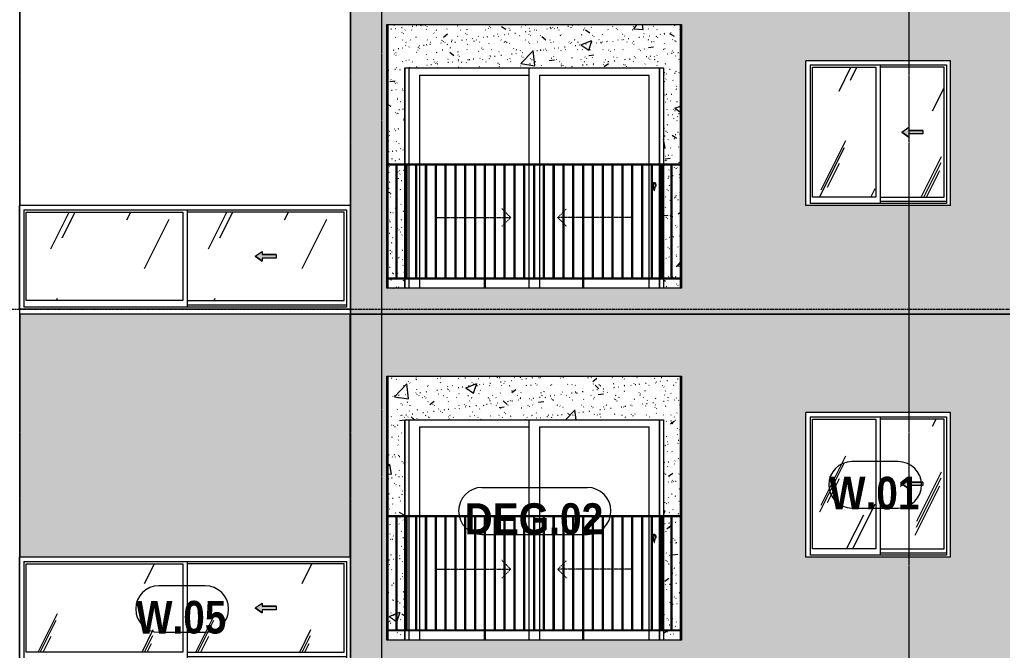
# Model space of a CAD drawing. Header units: millimetres. Extents: x 9199 to 175431, y -4466 to 35300.
# Drawn here: x 144101 to 153601, y 15900 to 21997 of the extents above; entities that cross this region are included whole.
import ezdxf

# ---------------------------------------------------------------- set-up
doc = ezdxf.new("R2010")
doc.units = ezdxf.units.MM
for name, pattern in [('1 NÉT CALL OUT', [6, 3, -3]), ('Centre', [31.75, 6.35, -4.7625, 15.875, -4.7625]), ('Dash', [6, 3, -3]), ('Grid Line', [22.225, 12.7, -3.175, 3.175, -3.175])]:
    doc.linetypes.add(name, pattern=pattern)
for name, color, linetype, lineweight in [('0-2', 250, 'Continuous', 5), ('A-DETL-GENF', 92, 'Continuous', 9), ('A-DETL-GENF-1', 92, '1 NÉT CALL OUT', 9), ('A-DOOR', 31, 'Continuous', 9), ('A-DOOR-FRAM', 31, 'Continuous', 9), ('A-DOOR-HDLN', 31, 'Dash', 18), ('A-DOOR-IDEN', 31, 'Continuous', 9), ('A-FLOR-HRAL', 11, 'Continuous', 9), ('A-FLOR-LEVL-2', 51, 'Centre', 9), ('A-GLAZ', 151, 'Continuous', 9), ('A-GLAZ-3', 7, '1 NÉT CALL OUT', 9), ('A-GLAZ-IDEN', 152, 'Continuous', 9), ('A-WALL', 113, 'Continuous', 9), ('A-WALL-PATT', 111, 'Continuous', 9), ('A-WALL-PATT-1', 9, 'Continuous', 9), ('A-WALL-PATT-2', 111, 'Continuous', 5), ('I-WALL', 2, 'Continuous', 9), ('I-WALL-1', 7, 'Continuous', 9), ('S-GRID-1', 1, 'Grid Line', 9)]:
    doc.layers.add(name, color=color, linetype=linetype, lineweight=lineweight)
doc.styles.add('Arial_B_1', font='arialbd.ttf', dxfattribs={"width": 0.85, "height": 315})
doc.styles.add('Arial_B_2', font='arialbd.ttf', dxfattribs={"width": 0.9, "height": 300})
pattern_1 = [(50, (-51555.6, 1200), (1093.104, -95.634), [114.3, -1257.3]), (355, (-51555.6, 1200), (-211.457, 1146.34), [91.44, -1005.84]), (100.451, (-51464.5, 1192), (881.656, 1050.7), [97.14, -1068.54]), (46.184, (-51555.6, 1504.8), (1626.475, -252.257), [171.45, -1885.95]), (96.636, (-51420, 1483.8), (1424.42, 1484.565), [145.71, -1602.81]), (351.184, (-51555.6, 1504.8), (1424.43, 1484.55), [137.16, -1508.76]), (21, (-51403.2, 1428.6), (909.686, -613.59), [114.3, -1257.3]), (326, (-51403.2, 1428.6), (370.812, 1105.13), [91.44, -1005.84]), (71.451, (-51327.4, 1377.5), (1280.503, 491.528), [97.14, -1068.54]), (37.5, (-51555.58, 1200), (18.5313, 507.3303), [50.292, -943.356, 50.292, -970.788, -1009.65]), (37.5, (-51555.58, 1200), (18.5313, 507.3303), [-2014.728, 50.292, -959.358]), (7.5, (-51555.6, 1200), (400.918, 601.084), [50.292, -531.876, 50.292, -920.496, -384.81]), (7.5, (-51555.6, 1200), (400.918, 601.084), [-1552.956, 50.292, -334.518]), (327.5, (-51895.43, 1200), (813.545, -34.3737), [50.292, -330.708, 50.292, -1138.428, -1577.34]), (327.5, (-51895.43, 1200), (813.545, -34.3737), [-1569.72, 50.292, -1527.048]), (317.5, (-52047.8, 1200), (888.775, 152.56), [50.292, -445.008, 50.292, -739.14, -1120.14]), (317.5, (-52047.8, 1200), (888.775, 152.56), [-1284.732, 50.292, -1069.848])]
pattern_2 = [(37.5, (-51555.58, 1200), (-4.79953, 146.8239), [5.029, -110.795, 5.029, -124.511, -123.825]), (37.5, (-51555.58, 1200), (-4.79953, 146.8239), [-245.364, 5.029, -118.796]), (7.5, (-51555.58, 1200), (134.8574, 215.0472), [5.029, -57.455, 5.029, -99.365, -40.005]), (7.5, (-51555.58, 1200), (134.8574, 215.0472), [-166.878, 5.029, -34.976]), (327.5, (-51649.3, 1200), (237.29776, 0.4316), [5.029, -33.071, 5.029, -132.131, -179.07]), (327.5, (-51649.3, 1200), (237.29776, 0.4316), [-175.26, 5.029, -174.041]), (317.5, (-51649.3, 1200), (229.067, 66.8792), [5.029, -14.021, 5.029, -84.887, -102.87]), (317.5, (-51649.3, 1200), (229.067, 66.8792), [-108.966, 5.029, -97.841])]
pattern_3 = [(63.435, (-49765.3, 1304.34), (-0.001, 1524.001), [532.46, -2875.304]), (63.435, (-51289.3, 1304.34), (-0.001, 1524.001), [532.46, -2875.304]), (63.435, (-49035.8, 1598.8), (-0.001, 1524.001), [532.46, -2875.304]), (63.435, (-50559.8, 1598.8), (-0.001, 1524.001), [532.46, -2875.304]), (63.435, (-49146.2, 1494.84), (-0.001, 1524.001), [532.46, -2875.304]), (63.435, (-50670.2, 1494.84), (-0.001, 1524.001), [532.46, -2875.304]), (63.435, (-49258.75, 2090.1), (-0.001, 1524.001), [258.8, -3148.965]), (63.435, (-50782.75, 2090.1), (-0.001, 1524.001), [258.8, -3148.965]), (63.435, (-49332.36, 1997.95), (-0.001, 1524.001), [532.46, -2875.304]), (63.435, (-50856.36, 1997.95), (-0.001, 1524.001), [532.46, -2875.304]), (63.435, (-49319.4, 2064.1), (-0.001, 1524.001), [532.46, -2875.304]), (63.435, (-50843.4, 2064.1), (-0.001, 1524.001), [532.46, -2875.304]), (63.435, (-49934.2, 1773.94), (-0.001, 1524.001), [532.46, -2875.304]), (63.435, (-51458.2, 1773.94), (-0.001, 1524.001), [532.46, -2875.304]), (63.435, (-49921.24, 1851.9), (-0.001, 1524.001), [532.46, -2875.304]), (63.435, (-51445.24, 1851.9), (-0.001, 1524.001), [532.46, -2875.304]), (63.435, (-49917.74, 1908.1), (-0.001, 1524.001), [532.46, -2875.304]), (63.435, (-51441.74, 1908.1), (-0.001, 1524.001), [532.46, -2875.304])]

# ---------------------------------------------------------------- blocks, each defined once
blk = doc.blocks.new('NCV_TKTC_TANG 6 - 8_rvt-6-TKCS_MẶT ĐỨNG HƯỚNG TÂY')
at = {"layer": 'A-WALL-PATT-1'}
h = blk.add_hatch(dxfattribs=at)
h.set_pattern_fill('FP_19', color=256, style=0, pattern_type=2)
h.set_pattern_definition(pattern_1)
h.paths.add_polyline_path([(-33476.9, 19400), (-33313.1, 19400), (-33313.1, 19490), (-33476.9, 19490), (-33476.9, 19407)])
h.paths.add_polyline_path([(-30651.9, 19400), (-30646.9, 19400), (-30646.9, 19490), (-30813.1, 19490), (-30813.1, 19400), (-30657.9, 19400)])
h.paths.add_polyline_path([(-33344.9, 19500), (-33313.1, 19500), (-33313.1, 20590), (-33387, 20590), (-33387, 19500)])
h.paths.add_polyline_path([(-30646.9, 19500), (-30646.9, 20590), (-30728.9, 20590), (-30728.9, 19500), (-30661.9, 19500)])
h.paths.add_polyline_path([(-33476.9, 19500), (-33397, 19500), (-33397, 20590), (-33476.9, 20590), (-33476.9, 19868.3)])
h.paths.add_polyline_path([(-30813.1, 19500), (-30738.9, 19500), (-30738.9, 20590), (-30813.1, 20590), (-30813.1, 19614.3)])
h.paths.add_polyline_path([(-33445.2, 20600), (-33313.1, 20600), (-33313.1, 21530), (-30813.1, 21530), (-30813.1, 20600), (-30646.9, 20600), (-30646.9, 21950), (-33476.9, 21950), (-33476.9, 20600)])
h = blk.add_hatch(dxfattribs=at)
h.set_pattern_fill('FP_20', color=256, style=0, pattern_type=2)
h.set_pattern_definition(pattern_2)
h.paths.add_polyline_path([(-33476.9, 19400), (-33313.1, 19400), (-33313.1, 19490), (-33476.9, 19490), (-33476.9, 19407)])
h.paths.add_polyline_path([(-30651.9, 19400), (-30646.9, 19400), (-30646.9, 19490), (-30813.1, 19490), (-30813.1, 19400), (-30657.9, 19400)])
h.paths.add_polyline_path([(-33344.9, 19500), (-33313.1, 19500), (-33313.1, 20590), (-33387, 20590), (-33387, 19500)])
h.paths.add_polyline_path([(-30646.9, 19500), (-30646.9, 20590), (-30728.9, 20590), (-30728.9, 19500), (-30661.9, 19500)])
h.paths.add_polyline_path([(-33476.9, 19500), (-33397, 19500), (-33397, 20590), (-33476.9, 20590), (-33476.9, 19868.3)])
h.paths.add_polyline_path([(-30813.1, 19500), (-30738.9, 19500), (-30738.9, 20590), (-30813.1, 20590), (-30813.1, 19614.3)])
h.paths.add_polyline_path([(-33445.2, 20600), (-33313.1, 20600), (-33313.1, 21530), (-30813.1, 21530), (-30813.1, 20600), (-30646.9, 20600), (-30646.9, 21950), (-33476.9, 21950), (-33476.9, 20600)])
h = blk.add_hatch(dxfattribs=at)
h.set_pattern_fill('FP_19', color=256, style=0, pattern_type=2)
h.set_pattern_definition(pattern_1)
h.paths.add_polyline_path([(-30646.9, 19400), (-30644, 19400), (-30644, 19490), (-30646.9, 19490), (-30646.9, 19411.7)])
h.paths.add_polyline_path([(-30644, 19500), (-30644, 20590), (-30646.9, 20590), (-30646.4, 19500)])
h.paths.add_polyline_path([(-30639, 20590), (-30637.4, 20590), (-30638.4, 21950), (-30646.9, 21950), (-30646.9, 20600), (-30639, 20600)])
h = blk.add_hatch(dxfattribs=at)
h.set_pattern_fill('FP_20', color=256, style=0, pattern_type=2)
h.set_pattern_definition(pattern_2)
h.paths.add_polyline_path([(-30646.9, 19400), (-30644, 19400), (-30644, 19490), (-30646.9, 19490), (-30646.9, 19411.7)])
h.paths.add_polyline_path([(-30644, 19500), (-30644, 20590), (-30646.9, 20590), (-30646.4, 19500)])
h.paths.add_polyline_path([(-30639, 20590), (-30637.4, 20590), (-30638.4, 21950), (-30646.9, 21950), (-30646.9, 20600), (-30639, 20600)])
at = {"layer": 'I-WALL-1'}
for p, q in [((-33476.9, 21950), (-33476.9, 20600)), ((-30646.9, 20600), (-30646.9, 21950)), ((-33313.1, 20600), (-33313.1, 21530)), ((-33313.1, 21530), (-30813.1, 21530)), ((-30813.1, 21530), (-30813.1, 20600)), ((-33476.9, 20590), (-33476.9, 19500)), ((-33313.1, 19500), (-33313.1, 20590)), ((-30813.1, 20590), (-30813.1, 19500)), ((-30646.9, 19500), (-30646.9, 20590)), ((-33476.9, 19490), (-33476.9, 19400)), ((-33313.1, 19400), (-33313.1, 19490)), ((-30813.1, 19490), (-30813.1, 19400)), ((-30646.9, 19400), (-30646.9, 19490))]:
    blk.add_line(p, q, dxfattribs=at)
blk = doc.blocks.new('NCV_TKTC_TANG 5_rvt-2-TKCS_MẶT ĐỨNG HƯỚNG TÂY')
at = {"layer": 'A-WALL-PATT-1'}
h = blk.add_hatch(dxfattribs=at)
h.set_pattern_fill('FP_19', color=256, style=0, pattern_type=2)
h.set_pattern_definition(pattern_1)
h.paths.add_polyline_path([(-33476.9, 16000), (-33313.1, 16000), (-33313.1, 16090), (-33476.9, 16090), (-33476.9, 16032.3)])
h.paths.add_polyline_path([(-30646.9, 16000), (-30646.9, 16090), (-30813.1, 16090), (-30813.1, 16000), (-30651.9, 16000)])
h.paths.add_polyline_path([(-30665.2, 16100), (-30646.9, 16100), (-30646.9, 17190), (-30728.9, 17190), (-30728.9, 16100), (-30719.4, 16100)])
h.paths.add_polyline_path([(-33313.1, 16100), (-33313.1, 17190), (-33387, 17190), (-33387, 16100), (-33344.9, 16100)])
h.paths.add_polyline_path([(-30738.9, 16100), (-30738.9, 17190), (-30813.1, 17190), (-30813.1, 16100)])
h.paths.add_polyline_path([(-33397, 16100), (-33397, 17190), (-33476.9, 17190), (-33476.9, 16100)])
h.paths.add_polyline_path([(-33476.9, 17200), (-33313.1, 17200), (-33313.1, 18130), (-30813.1, 18130), (-30813.1, 17200), (-30646.9, 17200), (-30646.9, 18550), (-33476.9, 18550), (-33476.9, 17676.3)])
h = blk.add_hatch(dxfattribs=at)
h.set_pattern_fill('FP_20', color=256, style=0, pattern_type=2)
h.set_pattern_definition(pattern_2)
h.paths.add_polyline_path([(-33476.9, 16000), (-33313.1, 16000), (-33313.1, 16090), (-33476.9, 16090), (-33476.9, 16032.3)])
h.paths.add_polyline_path([(-30646.9, 16000), (-30646.9, 16090), (-30813.1, 16090), (-30813.1, 16000), (-30651.9, 16000)])
h.paths.add_polyline_path([(-30665.2, 16100), (-30646.9, 16100), (-30646.9, 17190), (-30728.9, 17190), (-30728.9, 16100), (-30719.4, 16100)])
h.paths.add_polyline_path([(-33313.1, 16100), (-33313.1, 17190), (-33387, 17190), (-33387, 16100), (-33344.9, 16100)])
h.paths.add_polyline_path([(-30738.9, 16100), (-30738.9, 17190), (-30813.1, 17190), (-30813.1, 16100)])
h.paths.add_polyline_path([(-33397, 16100), (-33397, 17190), (-33476.9, 17190), (-33476.9, 16100)])
h.paths.add_polyline_path([(-33476.9, 17200), (-33313.1, 17200), (-33313.1, 18130), (-30813.1, 18130), (-30813.1, 17200), (-30646.9, 17200), (-30646.9, 18550), (-33476.9, 18550), (-33476.9, 17676.3)])
h = blk.add_hatch(dxfattribs=at)
h.set_pattern_fill('FP_19', color=256, style=0, pattern_type=2)
h.set_pattern_definition(pattern_1)
h.paths.add_polyline_path([(-30646.9, 16000), (-30644, 16000), (-30644, 16090), (-30646.9, 16090), (-30646.9, 16011.7)])
h.paths.add_polyline_path([(-30644, 16100), (-30644, 17190), (-30646.9, 17190), (-30646.4, 16100)])
h.paths.add_polyline_path([(-30639, 17190), (-30637.4, 17190), (-30638.4, 18550), (-30646.9, 18550), (-30646.9, 17200), (-30639, 17200)])
h = blk.add_hatch(dxfattribs=at)
h.set_pattern_fill('FP_20', color=256, style=0, pattern_type=2)
h.set_pattern_definition(pattern_2)
h.paths.add_polyline_path([(-30646.9, 16000), (-30644, 16000), (-30644, 16090), (-30646.9, 16090), (-30646.9, 16011.7)])
h.paths.add_polyline_path([(-30644, 16100), (-30644, 17190), (-30646.9, 17190), (-30646.4, 16100)])
h.paths.add_polyline_path([(-30639, 17190), (-30637.4, 17190), (-30638.4, 18550), (-30646.9, 18550), (-30646.9, 17200), (-30639, 17200)])
at = {"layer": 'I-WALL-1'}
for p, q in [((-33476.9, 18550), (-33476.9, 17200)), ((-30646.9, 17200), (-30646.9, 18550)), ((-33313.1, 17200), (-33313.1, 18130)), ((-33313.1, 18130), (-30813.1, 18130)), ((-30813.1, 18130), (-30813.1, 17200)), ((-33476.9, 17190), (-33476.9, 16100)), ((-33313.1, 16100), (-33313.1, 17190)), ((-30813.1, 17190), (-30813.1, 16100)), ((-30646.9, 16100), (-30646.9, 17190)), ((-33476.9, 16090), (-33476.9, 16000)), ((-33313.1, 16000), (-33313.1, 16090)), ((-30813.1, 16090), (-30813.1, 16000)), ((-30646.9, 16000), (-30646.9, 16090))]:
    blk.add_line(p, q, dxfattribs=at)
blk = doc.blocks.new('1_FAMILY RVT - W01-WxH 1400x1400xmm-V228-TKCS_MẶT ĐỨNG HƯỚNG TÂY')
at = {"layer": 'A-DETL-GENF-1'}
blk.add_hatch(color=256, dxfattribs=at).paths.add_polyline_path([(-28441.9, 17462.1), (-28441.9, 17492.6), (-28306.4, 17492.6), (-28306.4, 17526.5), (-28441.9, 17526.5), (-28441.9, 17557), (-28509.6, 17509.5)])
at = {"layer": 'A-GLAZ'}
h = blk.add_hatch(dxfattribs=at)
h.set_pattern_fill('FP_18', color=256, style=0, pattern_type=2)
h.set_pattern_definition(pattern_3)
h.paths.add_polyline_path([(-28759.6, 16882.6), (-28759.6, 18136.5), (-29373.9, 18136.5), (-29373.9, 16882.6)])
h = blk.add_hatch(dxfattribs=at)
h.set_pattern_fill('FP_18', color=256, style=0, pattern_type=2)
h.set_pattern_definition(pattern_3)
h.paths.add_polyline_path([(-28100.9, 16882.6), (-28100.9, 18136.5), (-28715.1, 18136.5), (-28715.1, 16882.6)])
h.paths.add_polyline_path([(-28441.9, 17462.1), (-28509.6, 17509.5), (-28441.9, 17557), (-28441.9, 17526.5), (-28306.4, 17526.5), (-28306.4, 17492.6), (-28441.9, 17492.6)])
at = {"layer": 'A-DETL-GENF'}
for p, q in [((-28509.6, 17509.5), (-28441.9, 17557)), ((-28509.6, 17509.5), (-28441.9, 17557)), ((-28509.6, 17509.5), (-28441.9, 17462.1)), ((-28441.9, 17462.1), (-28509.6, 17509.5)), ((-28441.9, 17557), (-28441.9, 17526.5)), ((-28441.9, 17557), (-28441.9, 17526.5)), ((-28306.4, 17526.5), (-28441.9, 17526.5)), ((-28441.9, 17526.5), (-28306.4, 17526.5)), ((-28441.9, 17492.6), (-28441.9, 17462.1)), ((-28306.4, 17492.6), (-28441.9, 17492.6)), ((-28441.9, 17492.6), (-28441.9, 17462.1)), ((-28306.4, 17492.6), (-28441.9, 17492.6)), ((-28306.4, 17526.5), (-28306.4, 17492.6)), ((-28306.4, 17526.5), (-28306.4, 17492.6))]:
    blk.add_line(p, q, dxfattribs=at)
at = {"layer": 'A-GLAZ'}
for p, q in [((-28037.4, 18200), (-29437.4, 18200)), ((-29437.4, 16800), (-29437.4, 18200)), ((-29396.4, 18159.1), (-29396.4, 16819)), ((-29396.4, 18159.1), (-28078.3, 18159.1)), ((-28715.1, 16819), (-28715.1, 18159.1)), ((-28078.3, 18159.1), (-28078.3, 16819)), ((-28037.4, 16800), (-28037.4, 18200)), ((-29373.9, 18136.5), (-28759.6, 18136.5)), ((-29373.9, 16882.6), (-29373.9, 18136.5)), ((-28759.6, 18136.5), (-28759.6, 16882.6)), ((-28100.9, 18136.5), (-28715.1, 18136.5)), ((-28100.9, 16882.6), (-28100.9, 18136.5)), ((-28078.3, 16819), (-29396.4, 16819)), ((-28759.6, 16882.6), (-29373.9, 16882.6)), ((-28715.1, 16882.6), (-28100.9, 16882.6)), ((-28078.3, 16838.1), (-28715.1, 16838.1)), ((-28078.3, 16838.1), (-28715.1, 16838.1)), ((-28037.4, 16800), (-29437.4, 16800))]:
    blk.add_line(p, q, dxfattribs=at)
blk = doc.blocks.new('1_FAMILY RVT - W01-WxH 1000x3200-3541590-TKCS_MẶT ĐỨNG HƯỚNG TÂY')
at = {"layer": 'A-DETL-GENF-1'}
blk.add_hatch(color=256, dxfattribs=at).paths.add_polyline_path([(-34691.9, 16262.1), (-34691.9, 16292.6), (-34556.4, 16292.6), (-34556.4, 16326.5), (-34691.9, 16326.5), (-34691.9, 16357), (-34759.6, 16309.5)])
at = {"layer": 'A-GLAZ'}
h = blk.add_hatch(dxfattribs=at)
h.set_pattern_fill('FP_18', color=256, style=0, pattern_type=2)
h.set_pattern_definition(pattern_3)
h.paths.add_polyline_path([(-35459.6, 15882.6), (-35459.6, 16736.5), (-36973.9, 16736.5), (-36973.9, 15882.6), (-36313.5, 15882.6)])
h = blk.add_hatch(dxfattribs=at)
h.set_pattern_fill('FP_18', color=256, style=0, pattern_type=2)
h.set_pattern_definition(pattern_3)
h.paths.add_polyline_path([(-35415.1, 15882.6), (-33900.9, 15882.6), (-33900.9, 16736.5), (-35415.1, 16735.2), (-35415.1, 16262.1)])
h.paths.add_polyline_path([(-34691.9, 16262.1), (-34759.6, 16309.5), (-34691.9, 16357), (-34691.9, 16326.5), (-34556.4, 16326.5), (-34556.4, 16292.6), (-34691.9, 16292.6)])
at = {"layer": 'A-DETL-GENF'}
for p, q in [((-34759.6, 16309.5), (-34691.9, 16357)), ((-34759.6, 16309.5), (-34691.9, 16357)), ((-34691.9, 16357), (-34691.9, 16326.5)), ((-34691.9, 16357), (-34691.9, 16326.5)), ((-34759.6, 16309.5), (-34691.9, 16262.1)), ((-34691.9, 16262.1), (-34759.6, 16309.5)), ((-34556.4, 16326.5), (-34691.9, 16326.5)), ((-34691.9, 16326.5), (-34556.4, 16326.5)), ((-34691.9, 16292.6), (-34691.9, 16262.1)), ((-34556.4, 16292.6), (-34691.9, 16292.6)), ((-34691.9, 16292.6), (-34691.9, 16262.1)), ((-34556.4, 16292.6), (-34691.9, 16292.6)), ((-34556.4, 16326.5), (-34556.4, 16292.6)), ((-34556.4, 16326.5), (-34556.4, 16292.6))]:
    blk.add_line(p, q, dxfattribs=at)
at = {"layer": 'A-GLAZ'}
for p, q in [((-33837.4, 16800), (-37037.4, 16800)), ((-37037.4, 15800), (-37037.4, 16800)), ((-36996.4, 16759.1), (-36996.4, 15819)), ((-36996.4, 16759.1), (-33878.3, 16759.1)), ((-36973.9, 16736.5), (-35459.6, 16736.5)), ((-36973.9, 15882.6), (-36973.9, 16736.5)), ((-35459.6, 16736.5), (-35459.6, 15882.6)), ((-35415.1, 15819), (-35415.1, 16759.1)), ((-33900.9, 16736.5), (-35415.1, 16736.5)), ((-33900.9, 15882.6), (-33900.9, 16736.5)), ((-33878.3, 16759.1), (-33878.3, 15819)), ((-33837.4, 15800), (-33837.4, 16800)), ((-35459.6, 15882.6), (-36973.9, 15882.6)), ((-35415.1, 15882.6), (-33900.9, 15882.6)), ((-33837.4, 15800), (-37037.4, 15800)), ((-33878.3, 15819), (-36996.4, 15819)), ((-33878.3, 15838.1), (-35415.1, 15838.1)), ((-33878.3, 15838.1), (-35415.1, 15838.1))]:
    blk.add_line(p, q, dxfattribs=at)
blk = doc.blocks.new('Railing - 10mm-1251313-TKCS_MẶT ĐỨNG HƯỚNG TÂY')
at = {"layer": 'A-FLOR-HRAL'}
for p, q in [((-70214.4, 2500), (-70214.4, 3590)), ((-70204.4, 2500), (-70204.4, 3590))]:
    blk.add_line(p, q, dxfattribs=at)
blk = doc.blocks.new('Railing - 50 x 10mm-V205-TKCS_MẶT ĐỨNG HƯỚNG TÂY')
at = {"layer": 'A-FLOR-HRAL'}
for p, q in [((-71091.4, 5800), (-71091.4, 6990)), ((-71081.4, 6990), (-71091.4, 6990)), ((-71081.4, 5800), (-71081.4, 6990))]:
    blk.add_line(p, q, dxfattribs=at)
blk = doc.blocks.new('Railing - 50 x 10mm-V210-TKCS_MẶT ĐỨNG HƯỚNG TÂY')
at = {"layer": 'A-FLOR-HRAL'}
for p in [(-30644, 5800), (-30637.4, 6990)]:
    blk.add_line(p, (-30644, 6990), dxfattribs=at)
blk = doc.blocks.new('Railing - 50 x 10mm-V211-TKCS_MẶT ĐỨNG HƯỚNG TÂY')
at = {"layer": 'A-FLOR-HRAL'}
for p, q in [((-33481.9, 6990), (-33486.9, 6990)), ((-33481.9, 5800), (-33481.9, 6990))]:
    blk.add_line(p, q, dxfattribs=at)
blk = doc.blocks.new('Railing - Railing-3262663-TKCS_MẶT ĐỨNG HƯỚNG TÂY')
at = {"layer": 'A-FLOR-HRAL'}
for p, q in [((-33486.9, 16100), (-30639, 16100)), ((-30639, 16090), (-33486.9, 16090)), ((-30639, 16100), (-30639, 16090))]:
    blk.add_line(p, q, dxfattribs=at)
for name, p in [('Railing - 50 x 10mm-V211-TKCS_MẶT ĐỨNG HƯỚNG TÂY', (0, 10200)), ('Railing - 10mm-1251313-TKCS_MẶT ĐỨNG HƯỚNG TÂY', (36817.4, 13600)), ('Railing - 10mm-1251313-TKCS_MẶT ĐỨNG HƯỚNG TÂY', (36912.3, 13600)), ('Railing - 10mm-1251313-TKCS_MẶT ĐỨNG HƯỚNG TÂY', (37007.2, 13600)), ('Railing - 10mm-1251313-TKCS_MẶT ĐỨNG HƯỚNG TÂY', (37102.2, 13600)), ('Railing - 10mm-1251313-TKCS_MẶT ĐỨNG HƯỚNG TÂY', (37197.1, 13600)), ('Railing - 10mm-1251313-TKCS_MẶT ĐỨNG HƯỚNG TÂY', (37292, 13600)), ('Railing - 10mm-1251313-TKCS_MẶT ĐỨNG HƯỚNG TÂY', (37387, 13600)), ('Railing - 10mm-1251313-TKCS_MẶT ĐỨNG HƯỚNG TÂY', (37481.9, 13600)), ('Railing - 10mm-1251313-TKCS_MẶT ĐỨNG HƯỚNG TÂY', (37576.8, 13600)), ('Railing - 50 x 10mm-V205-TKCS_MẶT ĐỨNG HƯỚNG TÂY', (38548.8, 10200)), ('Railing - 10mm-1251313-TKCS_MẶT ĐỨNG HƯỚNG TÂY', (37766.7, 13600)), ('Railing - 10mm-1251313-TKCS_MẶT ĐỨNG HƯỚNG TÂY', (37861.6, 13600)), ('Railing - 10mm-1251313-TKCS_MẶT ĐỨNG HƯỚNG TÂY', (37956.6, 13600)), ('Railing - 10mm-1251313-TKCS_MẶT ĐỨNG HƯỚNG TÂY', (38051.5, 13600)), ('Railing - 10mm-1251313-TKCS_MẶT ĐỨNG HƯỚNG TÂY', (38146.4, 13600)), ('Railing - 10mm-1251313-TKCS_MẶT ĐỨNG HƯỚNG TÂY', (38241.4, 13600)), ('Railing - 10mm-1251313-TKCS_MẶT ĐỨNG HƯỚNG TÂY', (38336.3, 13600)), ('Railing - 10mm-1251313-TKCS_MẶT ĐỨNG HƯỚNG TÂY', (38431.2, 13600)), ('Railing - 10mm-1251313-TKCS_MẶT ĐỨNG HƯỚNG TÂY', (38526.1, 13600)), ('Railing - 50 x 10mm-V205-TKCS_MẶT ĐỨNG HƯỚNG TÂY', (39498.1, 10200)), ('Railing - 10mm-1251313-TKCS_MẶT ĐỨNG HƯỚNG TÂY', (38716, 13600)), ('Railing - 10mm-1251313-TKCS_MẶT ĐỨNG HƯỚNG TÂY', (38810.9, 13600)), ('Railing - 10mm-1251313-TKCS_MẶT ĐỨNG HƯỚNG TÂY', (38905.9, 13600)), ('Railing - 10mm-1251313-TKCS_MẶT ĐỨNG HƯỚNG TÂY', (39000.8, 13600)), ('Railing - 10mm-1251313-TKCS_MẶT ĐỨNG HƯỚNG TÂY', (39095.7, 13600)), ('Railing - 10mm-1251313-TKCS_MẶT ĐỨNG HƯỚNG TÂY', (39190.7, 13600)), ('Railing - 10mm-1251313-TKCS_MẶT ĐỨNG HƯỚNG TÂY', (39285.6, 13600)), ('Railing - 10mm-1251313-TKCS_MẶT ĐỨNG HƯỚNG TÂY', (39380.5, 13600)), ('Railing - 10mm-1251313-TKCS_MẶT ĐỨNG HƯỚNG TÂY', (39475.5, 13600)), ('Railing - 50 x 10mm-V210-TKCS_MẶT ĐỨNG HƯỚNG TÂY', (0, 10200))]:
    blk.add_blockref(name, p)
blk = doc.blocks.new('Top Rail Type - Top Rail_Internal_-3262666-TKCS_MẶT ĐỨNG HƯỚNG TÂY')
at = {"layer": 'A-FLOR-HRAL'}
for p, q in [((-30639, 17200), (-33486.9, 17200)), ((-30639, 17200), (-30639, 17190)), ((-30639, 17190), (-33486.9, 17190))]:
    blk.add_line(p, q, dxfattribs=at)
blk = doc.blocks.new('DEG_02-DEG_03 - DEG_02-2500x2400mm-CỬA ĐI 02 CÁNH TRƯỢT-V217-TKCS_MẶT ĐỨNG HƯỚNG TÂY')
at = {"layer": 'A-DOOR'}
for p, q in [((-32112.4, 7000), (-32112.4, 7930)), ((-30852.4, 7930), (-30852.4, 7000)), ((-33172.4, 7860), (-33172.4, 7000)), ((-33172.4, 7860), (-32112.4, 7860)), ((-32012.4, 7860), (-32012.4, 7000)), ((-32012.4, 7860), (-30952.4, 7860)), ((-30952.4, 7000), (-30952.4, 7860)), ((-33172.4, 6990), (-33172.4, 5900)), ((-32112.4, 5900), (-32112.4, 6990)), ((-32012.4, 6990), (-32012.4, 5900)), ((-30952.4, 5900), (-30952.4, 6990)), ((-30852.4, 6990), (-30852.4, 5900)), ((-33172.4, 5890), (-33172.4, 5800)), ((-32112.4, 5800), (-32112.4, 5890)), ((-32012.4, 5890), (-32012.4, 5800)), ((-30952.4, 5800), (-30952.4, 5890)), ((-30852.4, 5890), (-30852.4, 5800))]:
    blk.add_line(p, q, dxfattribs=at)
at = {"layer": 'A-DOOR', "flags": 128}
blk.add_lwpolyline([(-30900.9, 6808.7), (-30900.9, 6808.7), (-30900.9, 6808.7), (-30900.9, 6808.7), (-30900.9, 6808.7), (-30900.9, 6808.7), (-30900.9, 6808.7), (-30900.9, 6808.7), (-30901, 6808.7), (-30901, 6808.7), (-30901, 6808.7), (-30901, 6808.7), (-30901.1, 6808.7), (-30901.1, 6808.7), (-30901.1, 6808.7), (-30901.2, 6808.7), (-30901.2, 6808.7), (-30901.2, 6808.7), (-30901.3, 6808.7), (-30901.3, 6808.7), (-30901.4, 6808.7), (-30901.4, 6808.7), (-30901.5, 6808.7), (-30901.5, 6808.7), (-30901.6, 6808.7), (-30901.6, 6808.7), (-30901.7, 6808.7), (-30901.7, 6808.7), (-30901.8, 6808.7), (-30901.8, 6808.7), (-30901.9, 6808.7), (-30901.9, 6808.7), (-30902, 6808.7), (-30902, 6808.7), (-30902.1, 6808.7), (-30902.2, 6808.7), (-30902.2, 6808.7), (-30902.3, 6808.7), (-30902.3, 6808.7), (-30902.4, 6808.7), (-30902.5, 6808.7), (-30902.5, 6808.7), (-30902.6, 6808.7), (-30902.6, 6808.7), (-30902.7, 6808.7), (-30902.8, 6808.7), (-30902.8, 6808.7), (-30902.9, 6808.7), (-30902.9, 6808.7), (-30903, 6808.7), (-30903, 6808.7), (-30903.1, 6808.7), (-30903.1, 6808.7), (-30903.2, 6808.7), (-30903.2, 6808.7), (-30903.3, 6808.7), (-30903.3, 6808.7), (-30903.4, 6808.7), (-30903.4, 6808.7), (-30903.5, 6808.7), (-30903.5, 6808.7), (-30903.5, 6808.7), (-30903.6, 6808.7), (-30903.6, 6808.7), (-30903.6, 6808.7), (-30903.7, 6808.7), (-30903.7, 6808.7), (-30903.7, 6808.7), (-30903.8, 6808.7), (-30903.8, 6808.7), (-30903.8, 6808.7), (-30903.8, 6808.7), (-30903.8, 6808.7), (-30903.8, 6808.7), (-30903.8, 6808.7), (-30903.9, 6808.7), (-30903.9, 6808.7)], dxfattribs=at)
at = {"layer": 'A-DOOR'}
for centre, radius, start, end in [((-30902.4, 6800), 20, 0, 145.75206), ((-30902.4, 6800), 20, 214.24794, 240), ((-30903.9, 6799.2), 9.45, 90, 180), ((-30748.6, 6799.2), 164.8, 180, 199.13397), ((-30900.9, 6799.2), 9.45, 0, 90), ((-31056.2, 6799.2), 164.8, 340.86603, 0), ((-30902.4, 6800), 20, 300, 0), ((-30902, 6746), 2.34, 199.13397, 261.03098), ((-30902.7, 6746), 2.34, 278.96902, 340.86603)]:
    blk.add_arc(centre, radius, start, end, dxfattribs=at)
at = {"layer": 'A-DOOR-FRAM'}
for p, q in [((-33312.4, 7930.2), (-33312.4, 7000)), ((-33272.4, 7000), (-33272.4, 7930)), ((-30852.4, 7000), (-30852.4, 7930)), ((-33312.4, 6990), (-33312.4, 5900)), ((-33272.4, 5900), (-33272.4, 6990)), ((-30852.4, 5900), (-30852.4, 6990)), ((-33312.4, 5890), (-33312.4, 5800)), ((-33272.4, 5800), (-33272.4, 5890)), ((-30852.4, 5800), (-30852.4, 5890))]:
    blk.add_line(p, q, dxfattribs=at)
at = {"layer": 'A-DOOR-HDLN'}
for p, q in [((-32352.8, 6547.4), (-32374.5, 6569.1)), ((-31773.2, 6546.2), (-31750.3, 6569.1)), ((-32999.6, 6484.2), (-32922.3, 6484.2)), ((-32912.3, 6484.2), (-32827.4, 6484.2)), ((-32817.4, 6484.2), (-32732.5, 6484.2)), ((-32722.5, 6484.2), (-32637.6, 6484.2)), ((-32627.6, 6484.2), (-32542.6, 6484.2)), ((-32532.6, 6484.2), (-32447.7, 6484.2)), ((-32437.7, 6484.2), (-32352.8, 6484.2)), ((-32289.6, 6484.2), (-32342.8, 6537.4)), ((-32289.6, 6484.2), (-32342.8, 6431.1)), ((-32342.8, 6484.2), (-32289.6, 6484.2)), ((-31835.1, 6484.2), (-31783.2, 6536.2)), ((-31835.1, 6484.2), (-31783.2, 6432.3)), ((-31783.2, 6484.2), (-31835.1, 6484.2)), ((-31688.2, 6484.2), (-31773.2, 6484.2)), ((-31593.3, 6484.2), (-31678.2, 6484.2)), ((-31498.4, 6484.2), (-31583.3, 6484.2)), ((-31403.4, 6484.2), (-31488.4, 6484.2)), ((-31308.5, 6484.2), (-31393.4, 6484.2)), ((-31213.6, 6484.2), (-31298.5, 6484.2)), ((-31125.1, 6484.2), (-31203.6, 6484.2)), ((-32352.8, 6421.1), (-32374.5, 6399.4)), ((-31773.2, 6422.3), (-31750.3, 6399.4))]:
    blk.add_line(p, q, dxfattribs=at)
blk = doc.blocks.new('1_FAMILY RVT - W01-WxH 1400x1400xmm-V266-TKCS_MẶT ĐỨNG HƯỚNG TÂY')
at = {"layer": 'A-DETL-GENF-1'}
blk.add_hatch(color=256, dxfattribs=at).paths.add_polyline_path([(-28441.9, 20862.1), (-28441.9, 20892.6), (-28306.4, 20892.6), (-28306.4, 20926.5), (-28441.9, 20926.5), (-28441.9, 20957), (-28509.6, 20909.5)])
at = {"layer": 'A-GLAZ'}
h = blk.add_hatch(dxfattribs=at)
h.set_pattern_fill('FP_18', color=256, style=0, pattern_type=2)
h.set_pattern_definition(pattern_3)
h.paths.add_polyline_path([(-28759.6, 20282.6), (-28759.6, 21536.5), (-29373.9, 21536.5), (-29373.9, 20282.6)])
h = blk.add_hatch(dxfattribs=at)
h.set_pattern_fill('FP_18', color=256, style=0, pattern_type=2)
h.set_pattern_definition(pattern_3)
h.paths.add_polyline_path([(-28100.9, 20282.6), (-28100.9, 21536.5), (-28715.1, 21536.5), (-28715.1, 20282.6)])
h.paths.add_polyline_path([(-28441.9, 20862.1), (-28509.6, 20909.5), (-28441.9, 20957), (-28441.9, 20926.5), (-28306.4, 20926.5), (-28306.4, 20892.6), (-28441.9, 20892.6)])
at = {"layer": 'A-DETL-GENF'}
for p, q in [((-28509.6, 20909.5), (-28441.9, 20957)), ((-28509.6, 20909.5), (-28441.9, 20957)), ((-28509.6, 20909.5), (-28441.9, 20862.1)), ((-28441.9, 20862.1), (-28509.6, 20909.5)), ((-28441.9, 20957), (-28441.9, 20926.5)), ((-28441.9, 20957), (-28441.9, 20926.5)), ((-28306.4, 20926.5), (-28441.9, 20926.5)), ((-28441.9, 20926.5), (-28306.4, 20926.5)), ((-28306.4, 20926.5), (-28306.4, 20892.6)), ((-28306.4, 20926.5), (-28306.4, 20892.6)), ((-28441.9, 20892.6), (-28441.9, 20862.1)), ((-28306.4, 20892.6), (-28441.9, 20892.6)), ((-28441.9, 20892.6), (-28441.9, 20862.1)), ((-28306.4, 20892.6), (-28441.9, 20892.6))]:
    blk.add_line(p, q, dxfattribs=at)
at = {"layer": 'A-GLAZ'}
for p, q in [((-28037.4, 21600), (-29437.4, 21600)), ((-29437.4, 20200), (-29437.4, 21600)), ((-28037.4, 20200), (-28037.4, 21600)), ((-29396.4, 21559.1), (-29396.4, 20219)), ((-29396.4, 21559.1), (-28078.3, 21559.1)), ((-29373.9, 21536.5), (-28759.6, 21536.5)), ((-29373.9, 20282.6), (-29373.9, 21536.5)), ((-28759.6, 21536.5), (-28759.6, 20282.6)), ((-28715.1, 20219), (-28715.1, 21559.1)), ((-28100.9, 21536.5), (-28715.1, 21536.5)), ((-28100.9, 20282.6), (-28100.9, 21536.5)), ((-28078.3, 21559.1), (-28078.3, 20219)), ((-28759.6, 20282.6), (-29373.9, 20282.6)), ((-28715.1, 20282.6), (-28100.9, 20282.6)), ((-28078.3, 20238.1), (-28715.1, 20238.1)), ((-28078.3, 20238.1), (-28715.1, 20238.1)), ((-28037.4, 20200), (-29437.4, 20200)), ((-28078.3, 20219), (-29396.4, 20219))]:
    blk.add_line(p, q, dxfattribs=at)
blk = doc.blocks.new('1_FAMILY RVT - W01-WxH 1000x3200-V268-TKCS_MẶT ĐỨNG HƯỚNG TÂY')
at = {"layer": 'A-DETL-GENF-1'}
blk.add_hatch(color=256, dxfattribs=at).paths.add_polyline_path([(-34691.9, 19662.1), (-34691.9, 19692.6), (-34556.4, 19692.6), (-34556.4, 19726.5), (-34691.9, 19726.5), (-34691.9, 19757), (-34759.6, 19709.5)])
at = {"layer": 'A-GLAZ'}
h = blk.add_hatch(dxfattribs=at)
h.set_pattern_fill('FP_18', color=256, style=0, pattern_type=2)
h.set_pattern_definition(pattern_3)
h.paths.add_polyline_path([(-35459.6, 19282.6), (-35459.6, 20136.5), (-36973.9, 20136.5), (-36973.9, 19282.6), (-36119.9, 19282.6)])
h = blk.add_hatch(dxfattribs=at)
h.set_pattern_fill('FP_18', color=256, style=0, pattern_type=2)
h.set_pattern_definition(pattern_3)
h.paths.add_polyline_path([(-34759.6, 19282.6), (-33900.9, 19282.6), (-33900.9, 20136.5), (-35415.1, 20135.2), (-35415.1, 19282.6)])
h.paths.add_polyline_path([(-34691.9, 19662.1), (-34759.6, 19709.5), (-34691.9, 19757), (-34691.9, 19726.5), (-34556.4, 19726.5), (-34556.4, 19692.6), (-34691.9, 19692.6)])
at = {"layer": 'A-DETL-GENF'}
for p, q in [((-34759.6, 19709.5), (-34691.9, 19757)), ((-34759.6, 19709.5), (-34691.9, 19757)), ((-34759.6, 19709.5), (-34691.9, 19662.1)), ((-34691.9, 19662.1), (-34759.6, 19709.5)), ((-34691.9, 19757), (-34691.9, 19726.5)), ((-34691.9, 19757), (-34691.9, 19726.5)), ((-34556.4, 19726.5), (-34691.9, 19726.5)), ((-34691.9, 19726.5), (-34556.4, 19726.5)), ((-34691.9, 19692.6), (-34691.9, 19662.1)), ((-34556.4, 19692.6), (-34691.9, 19692.6)), ((-34691.9, 19692.6), (-34691.9, 19662.1)), ((-34556.4, 19692.6), (-34691.9, 19692.6)), ((-34556.4, 19726.5), (-34556.4, 19692.6)), ((-34556.4, 19726.5), (-34556.4, 19692.6))]:
    blk.add_line(p, q, dxfattribs=at)
at = {"layer": 'A-GLAZ'}
for p, q in [((-33837.4, 20200), (-37037.4, 20200)), ((-37037.4, 19200), (-37037.4, 20200)), ((-36996.4, 20159.1), (-36996.4, 19219)), ((-36996.4, 20159.1), (-33878.3, 20159.1)), ((-35415.1, 19219), (-35415.1, 20159.1)), ((-33878.3, 20159.1), (-33878.3, 19219)), ((-33837.4, 19200), (-33837.4, 20200)), ((-36973.9, 20136.5), (-35459.6, 20136.5)), ((-36973.9, 19282.6), (-36973.9, 20136.5)), ((-35459.6, 20136.5), (-35459.6, 19282.6)), ((-33900.9, 20136.5), (-35415.1, 20136.5)), ((-33900.9, 19282.6), (-33900.9, 20136.5)), ((-33837.4, 19200), (-37037.4, 19200)), ((-33878.3, 19219), (-36996.4, 19219)), ((-35459.6, 19282.6), (-36973.9, 19282.6)), ((-35415.1, 19282.6), (-33900.9, 19282.6)), ((-33878.3, 19238.1), (-35415.1, 19238.1)), ((-33878.3, 19238.1), (-35415.1, 19238.1))]:
    blk.add_line(p, q, dxfattribs=at)
blk = doc.blocks.new('Railing - Railing-3821897-TKCS_MẶT ĐỨNG HƯỚNG TÂY')
at = {"layer": 'A-FLOR-HRAL'}
for p, q in [((-33486.9, 19500), (-30639, 19500)), ((-30639, 19490), (-33486.9, 19490)), ((-30639, 19500), (-30639, 19490))]:
    blk.add_line(p, q, dxfattribs=at)
for name, p in [('Railing - 50 x 10mm-V211-TKCS_MẶT ĐỨNG HƯỚNG TÂY', (0, 13600)), ('Railing - 10mm-1251313-TKCS_MẶT ĐỨNG HƯỚNG TÂY', (36817.4, 17000)), ('Railing - 10mm-1251313-TKCS_MẶT ĐỨNG HƯỚNG TÂY', (36912.3, 17000)), ('Railing - 10mm-1251313-TKCS_MẶT ĐỨNG HƯỚNG TÂY', (37007.2, 17000)), ('Railing - 10mm-1251313-TKCS_MẶT ĐỨNG HƯỚNG TÂY', (37102.2, 17000)), ('Railing - 10mm-1251313-TKCS_MẶT ĐỨNG HƯỚNG TÂY', (37197.1, 17000)), ('Railing - 10mm-1251313-TKCS_MẶT ĐỨNG HƯỚNG TÂY', (37292, 17000)), ('Railing - 10mm-1251313-TKCS_MẶT ĐỨNG HƯỚNG TÂY', (37387, 17000)), ('Railing - 10mm-1251313-TKCS_MẶT ĐỨNG HƯỚNG TÂY', (37481.9, 17000)), ('Railing - 10mm-1251313-TKCS_MẶT ĐỨNG HƯỚNG TÂY', (37576.8, 17000)), ('Railing - 50 x 10mm-V205-TKCS_MẶT ĐỨNG HƯỚNG TÂY', (38548.8, 13600)), ('Railing - 10mm-1251313-TKCS_MẶT ĐỨNG HƯỚNG TÂY', (37766.7, 17000)), ('Railing - 10mm-1251313-TKCS_MẶT ĐỨNG HƯỚNG TÂY', (37861.6, 17000)), ('Railing - 10mm-1251313-TKCS_MẶT ĐỨNG HƯỚNG TÂY', (37956.6, 17000)), ('Railing - 10mm-1251313-TKCS_MẶT ĐỨNG HƯỚNG TÂY', (38051.5, 17000)), ('Railing - 10mm-1251313-TKCS_MẶT ĐỨNG HƯỚNG TÂY', (38146.4, 17000)), ('Railing - 10mm-1251313-TKCS_MẶT ĐỨNG HƯỚNG TÂY', (38241.4, 17000)), ('Railing - 10mm-1251313-TKCS_MẶT ĐỨNG HƯỚNG TÂY', (38336.3, 17000)), ('Railing - 10mm-1251313-TKCS_MẶT ĐỨNG HƯỚNG TÂY', (38431.2, 17000)), ('Railing - 10mm-1251313-TKCS_MẶT ĐỨNG HƯỚNG TÂY', (38526.1, 17000)), ('Railing - 50 x 10mm-V205-TKCS_MẶT ĐỨNG HƯỚNG TÂY', (39498.1, 13600)), ('Railing - 10mm-1251313-TKCS_MẶT ĐỨNG HƯỚNG TÂY', (38716, 17000)), ('Railing - 10mm-1251313-TKCS_MẶT ĐỨNG HƯỚNG TÂY', (38810.9, 17000)), ('Railing - 10mm-1251313-TKCS_MẶT ĐỨNG HƯỚNG TÂY', (38905.9, 17000)), ('Railing - 10mm-1251313-TKCS_MẶT ĐỨNG HƯỚNG TÂY', (39000.8, 17000)), ('Railing - 10mm-1251313-TKCS_MẶT ĐỨNG HƯỚNG TÂY', (39095.7, 17000)), ('Railing - 10mm-1251313-TKCS_MẶT ĐỨNG HƯỚNG TÂY', (39190.7, 17000)), ('Railing - 10mm-1251313-TKCS_MẶT ĐỨNG HƯỚNG TÂY', (39285.6, 17000)), ('Railing - 10mm-1251313-TKCS_MẶT ĐỨNG HƯỚNG TÂY', (39380.5, 17000)), ('Railing - 10mm-1251313-TKCS_MẶT ĐỨNG HƯỚNG TÂY', (39475.5, 17000)), ('Railing - 50 x 10mm-V210-TKCS_MẶT ĐỨNG HƯỚNG TÂY', (0, 13600))]:
    blk.add_blockref(name, p)
blk = doc.blocks.new('Top Rail Type - Top Rail_Internal_-3821900-TKCS_MẶT ĐỨNG HƯỚNG TÂY')
at = {"layer": 'A-FLOR-HRAL'}
for p, q in [((-30639, 20600), (-33486.9, 20600)), ((-30639, 20590), (-33486.9, 20590)), ((-30639, 20600), (-30639, 20590))]:
    blk.add_line(p, q, dxfattribs=at)
blk = doc.blocks.new('SSA-WINDOW TAG - 10-2062020-TKCS_MẶT ĐỨNG HƯỚNG TÂY')
at = {"layer": 'A-GLAZ-IDEN'}
for p, q in [((-74740.8, 10925), (-75188.4, 10925)), ((-75188.4, 10475), (-74740.8, 10475))]:
    blk.add_line(p, q, dxfattribs=at)
for centre, start, end in [((-75188.4, 10700), 90, 270), ((-74740.8, 10700), 270, 90)]:
    blk.add_arc(centre, 225, start, end, dxfattribs=at)
blk = doc.blocks.new('STN_Door Tag - STN_Door Tag-1788670-TKCS_MẶT ĐỨNG HƯỚNG TÂY')
at = {"layer": 'A-DOOR-IDEN'}
for p, q in [((-35037.4, 2034.3), (-34017.3, 2034.3)), ((-35037.4, 1581.5), (-34017.3, 1581.5))]:
    blk.add_line(p, q, dxfattribs=at)
for centre, start, end in [((-35037.4, 1807.9), 90, 270), ((-34017.3, 1807.9), 270, 90)]:
    blk.add_arc(centre, 226.4, start, end, dxfattribs=at)

msp = doc.modelspace()

# ---------------------------------------------------------------- hatches: boundary and pattern name
at = {"layer": 'A-WALL-PATT'}
h = msp.add_hatch(color=256, dxfattribs=at)
h.paths.add_polyline_path([(147996.2, 19150), (150705.8, 19150), (150705.8, 22550), (147296.2, 22550), (147296.2, 20200), (147300.8, 20200), (147300.8, 19200), (147296.2, 19200), (147296.2, 19150), (147408.2, 19150)])
h.paths.add_polyline_path([(149054.3, 19400), (147651.2, 19400), (147651.2, 21950), (150500.8, 21950), (150500.8, 19400), (150112.5, 19400)])
h = msp.add_hatch(color=256, dxfattribs=at)
h.paths.add_polyline_path([(147296.2, 15750), (147296.2, 15800), (144101.2, 15800), (144101.2, 15750), (146938, 15750)])
h.paths.add_polyline_path([(147260.5, 16800), (147296.2, 16800), (147296.2, 19150), (144101.2, 19150), (144101.2, 16800), (147259.9, 16800)])
h = msp.add_hatch(color=256, dxfattribs=at)
h.paths.add_polyline_path([(147996.2, 15750), (150705.8, 15750), (150705.8, 19150), (147296.2, 19150), (147296.2, 16800), (147300.8, 16800), (147300.8, 15800), (147296.2, 15800), (147296.2, 15750), (147467.1, 15750)])
h.paths.add_polyline_path([(147651.2, 16000), (147651.2, 18550), (150500.8, 18550), (150500.8, 16000), (147996.2, 16000)])
at = {"layer": 'A-WALL-PATT-2'}
h = msp.add_hatch(color=256, dxfattribs=at)
h.paths.add_polyline_path([(153287, 19150), (153801.2, 19150), (153801.2, 22550), (150705.8, 22550), (150705.8, 19150), (151741.7, 19150)])
h.paths.add_polyline_path([(151700.8, 20200), (151700.8, 21600), (153100.8, 21600), (153100.8, 20200), (151741.7, 20200)])
h = msp.add_hatch(color=256, dxfattribs=at)
h.paths.add_polyline_path([(151170.7, 15750), (153801.2, 15750), (153801.2, 19150), (150705.8, 19150), (150705.8, 15750)])
h.paths.add_polyline_path([(153059.9, 16800), (151700.8, 16800), (151700.8, 18200), (153100.8, 18200), (153100.8, 16800)])

# ---------------------------------------------------------------- linework, layer by layer
at = {"layer": 'A-FLOR-LEVL-2'}
msp.add_line((96540.4, 19200), (171939.1, 19200), dxfattribs=at)
at = {"layer": 'A-WALL'}
for p, q in [((144101.2, 22600), (144101.2, 20200)), ((147296.2, 22600), (147296.2, 20200)), ((147651.2, 19400), (147651.2, 21950)), ((147651.2, 21950), (150500.8, 21950)), ((150500.8, 21950), (150500.8, 19400)), ((150500.8, 19400), (147651.2, 19400)), ((147296.2, 19200), (147296.2, 19150)), ((153801.2, 19150), (147296.2, 19150)), ((147296.2, 19150), (153801.2, 19150)), ((147651.2, 16000), (147651.2, 18550)), ((147651.2, 18550), (150500.8, 18550)), ((150500.8, 18550), (150500.8, 16000)), ((150500.8, 16000), (147651.2, 16000))]:
    msp.add_line(p, q, dxfattribs=at)
at = {"layer": 'I-WALL'}
for p, q in [((147296.2, 19150), (144101.2, 19150)), ((144101.2, 19150), (144101.2, 16800)), ((147296.2, 16800), (147296.2, 19150))]:
    msp.add_line(p, q, dxfattribs=at)
at = {"layer": 'S-GRID-1'}
for p, q in [((144101.2, 634.2), (144101.2, 30542.5)), ((147301.2, 634.2), (147301.2, 30542.5)), ((147601.2, 2539.2), (147601.2, 30542.5)), ((152701.2, 634.2), (152701.2, 30542.5))]:
    msp.add_line(p, q, dxfattribs=at)

# ---------------------------------------------------------------- block references
at = {"layer": '0-2'}
for name in ['NCV_TKTC_TANG 6 - 8_rvt-6-TKCS_MẶT ĐỨNG HƯỚNG TÂY', 'NCV_TKTC_TANG 5_rvt-2-TKCS_MẶT ĐỨNG HƯỚNG TÂY']:
    msp.add_blockref(name, (181138.2, 0), dxfattribs=at)
at = {"layer": 'A-DOOR'}
for p in [(181138.2, 13600), (181138.2, 10200)]:
    msp.add_blockref('DEG_02-DEG_03 - DEG_02-2500x2400mm-CỬA ĐI 02 CÁNH TRƯỢT-V217-TKCS_MẶT ĐỨNG HƯỚNG TÂY', p, dxfattribs=at)
at = {"layer": 'A-DOOR-IDEN'}
msp.add_blockref('STN_Door Tag - STN_Door Tag-1788670-TKCS_MẶT ĐỨNG HƯỚNG TÂY', (183607.7, 15439.9), dxfattribs=at)
at = {"layer": 'A-FLOR-HRAL'}
for name in ['Top Rail Type - Top Rail_Internal_-3821900-TKCS_MẶT ĐỨNG HƯỚNG TÂY', 'Railing - Railing-3821897-TKCS_MẶT ĐỨNG HƯỚNG TÂY', 'Top Rail Type - Top Rail_Internal_-3262666-TKCS_MẶT ĐỨNG HƯỚNG TÂY', 'Railing - Railing-3262663-TKCS_MẶT ĐỨNG HƯỚNG TÂY']:
    msp.add_blockref(name, (181138.2, 0), dxfattribs=at)
at = {"layer": 'A-GLAZ-3'}
for name in ['1_FAMILY RVT - W01-WxH 1400x1400xmm-V266-TKCS_MẶT ĐỨNG HƯỚNG TÂY', '1_FAMILY RVT - W01-WxH 1000x3200-V268-TKCS_MẶT ĐỨNG HƯỚNG TÂY', '1_FAMILY RVT - W01-WxH 1400x1400xmm-V228-TKCS_MẶT ĐỨNG HƯỚNG TÂY', '1_FAMILY RVT - W01-WxH 1000x3200-3541590-TKCS_MẶT ĐỨNG HƯỚNG TÂY']:
    msp.add_blockref(name, (181138.2, 0), dxfattribs=at)
at = {"layer": 'A-GLAZ-IDEN'}
for p in [(227336.1, 6800), (220636.1, 5600)]:
    msp.add_blockref('SSA-WINDOW TAG - 10-2062020-TKCS_MẶT ĐỨNG HƯỚNG TÂY', p, dxfattribs=at)

# ---------------------------------------------------------------- texts
at = {"layer": 'A-DOOR-IDEN', "insert": (149072.8, 17170), "char_height": 300, "width": 1375.65, "attachment_point": 5, "line_spacing_factor": 0.936439, "style": 'Arial_B_2'}
msp.add_mtext('\\pt6.75,13.5,20.25,27,33.75,40.5,47.25,54,60.75,67.5,74.25,81,87.75,94.5,101.25,108,114.75,121.5,128.25,135,141.75,148.5,155.25,162,168.75,175.5,182.25,189,195.75,202.5,209.25,216;DEG.02', dxfattribs=at)
at = {"layer": 'A-GLAZ-IDEN', "char_height": 315, "width": 902.7, "attachment_point": 5, "line_spacing_factor": 0.936439, "style": 'Arial_B_1'}
for s, insert in [('\\pt6.3756,12.7512,19.12365,25.49925,31.87485,38.25045,44.62605,50.9985,57.3741,63.7497,70.1253,76.5009,82.8765,89.24895,95.62455,102.00015,108.37575,114.75135,121.1238,127.4994,133.875,140.2506,146.6262,152.99865,159.37425,165.74985,172.12545,178.50105,184.8735,191.2491,197.6247,204.0003;W.01', (152362.2, 17418.1)), ('\\pt6.3756,12.7512,19.12365,25.49925,31.87485,38.25045,44.62605,50.9985,57.3741,63.7497,70.1253,76.5009,82.8765,89.24895,95.62455,102.00015,108.37575,114.75135,121.1238,127.4994,133.875,140.2506,146.6262,152.99865,159.37425,165.74985,172.12545,178.50105,184.8735,191.2491,197.6247,204.0003;W.05', (145662.2, 16218.1))]:
    msp.add_mtext(s, dxfattribs=dict(at, insert=insert))

doc.saveas('drawing.dxf')
